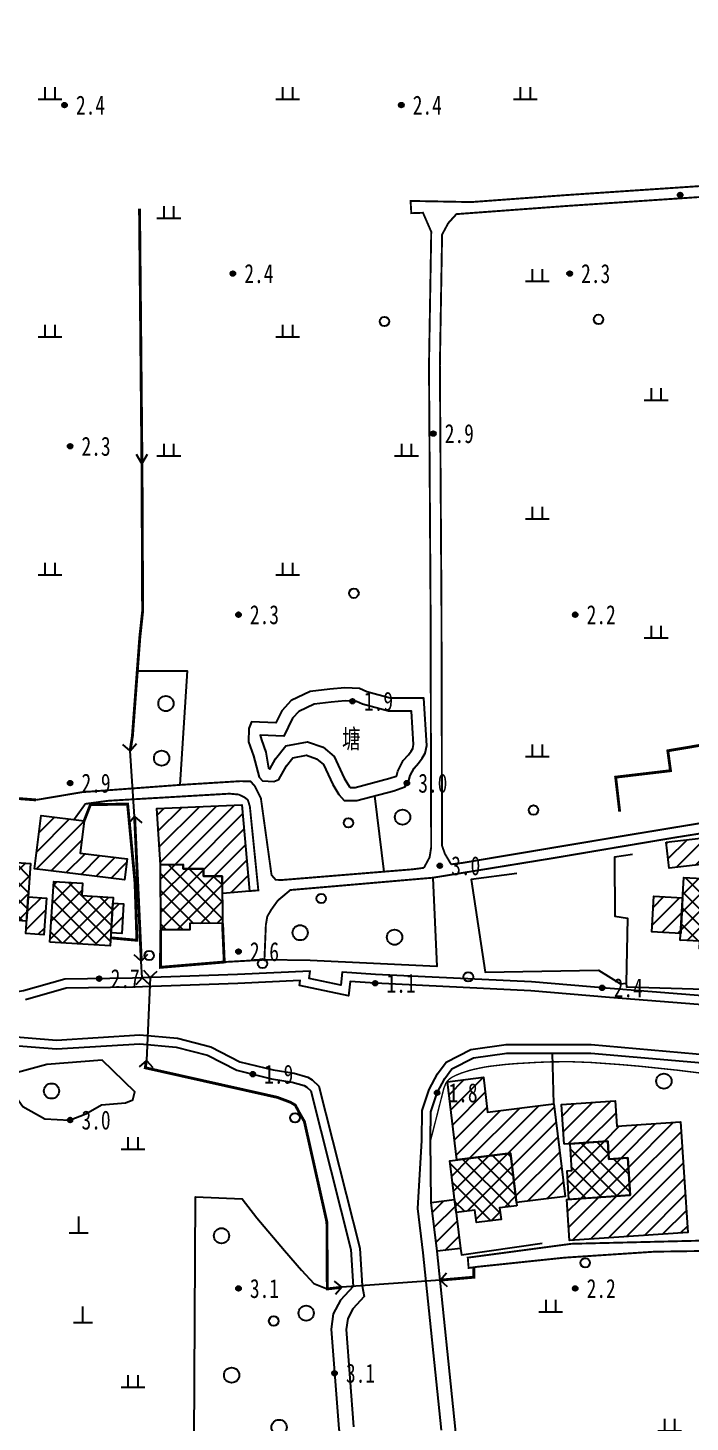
# Model space of a CAD drawing. Header units: metres. Extents: x 494039 to 619385, y 3351420 to 3402703.
# Drawn here: x 589162.9 to 589302.3, y 3392896.5 to 3393189.7 of the extents above; entities that cross this region are included whole.
import ezdxf
from ezdxf.enums import TextEntityAlignment as Align

# ---------------------------------------------------------------- set-up
doc = ezdxf.new("R2010")
doc.units = ezdxf.units.M
for name, pattern in [('2180', [0]), ('2430', [0]), ('2450', [0]), ('4410a', [0]), ('8521', [0]), ('8522', [0]), ('9610', [0])]:
    doc.linetypes.add(name, pattern=pattern)
for name, color, linetype in [('210100', 130, 'Continuous'), ('220200', 130, 'Continuous'), ('220900', 130, '2180'), ('230102', 141, 'Continuous'), ('261301', 141, 'Continuous'), ('310300', 8, 'Continuous'), ('310500', 8, 'Continuous'), ('340703', 8, 'Continuous'), ('380201', 8, '2430'), ('380202', 8, '2450'), ('420500', 8, 'Continuous'), ('440200', 8, '4410a'), ('450504', 8, 'Continuous'), ('510301', 8, 'Continuous'), ('720100', 8, 'Continuous'), ('760201', 8, '8521'), ('760202', 8, '8522'), ('810100', 8, '9610'), ('810302', 8, 'Continuous'), ('810501', 8, 'Continuous')]:
    doc.layers.add(name, color=color, linetype=linetype)
doc.layers.add('710101', color=8, linetype='Continuous', lineweight=0)
pattern_1 = [(45, (0, 0), (-1.767766953, 1.767766953), []), (135, (0, 0), (-1.767766953, -1.767766953), [])]
pattern_2 = [(45, (0, 0), (-1.767766953, 1.767766953), [])]

# ---------------------------------------------------------------- blocks, each defined once
blk = doc.blocks.new('of')
at = {"color": 0, "linetype": 'Continuous'}
for p, q in [((0, 0), (0, 1.7)), ((-1, 0), (1, 0))]:
    blk.add_line(p, q, dxfattribs=at)
blk = doc.blocks.new('gc170')
at = {"linetype": 'Continuous'}
blk.add_circle((0, 0), 0.5, dxfattribs=at)
blk = doc.blocks.new('gu')
at = {"flags": 128}
for points in [[(3.75, 0), (-3.75, 0)], [(2.71, -0.6), (3.75, 0), (3.75, 0), (2.71, 0.6)]]:
    blk.add_lwpolyline(points, dxfattribs=at)
blk = doc.blocks.new('p_point')
for radius in [0.25, 0.2, 0.15, 0.1, 0.05]:
    blk.add_circle((0, 0), radius)
blk.add_point((0, 0))
blk = doc.blocks.new('v1')
blk.add_circle((0, 0), 0.8)
blk = doc.blocks.new('vm')
at = {"linetype": 'Continuous'}
for p, q in [((1.25, 0), (-1.25, 0)), ((-0.5, 0), (-0.5, 1.3)), ((0.5, 1.3), (0.5, 0))]:
    blk.add_line(p, q, dxfattribs=at)
blk = doc.blocks.new('1-3&1-4')
at = {"layer": '310300', "linetype": 'Continuous'}
h = blk.add_hatch(dxfattribs=at)
h.set_pattern_fill('ANSI31', color=8, scale=20, style=0)
h.set_pattern_definition(pattern_2)
h.paths.add_polyline_path([(589190.8214, 3393013.6819), (589190.074, 3393025.5116), (589207.9389, 3393026.2807), (589209.5832, 3393008.1535), (589203.8691, 3393007.6693), (589203.8495, 3393011.3185), (589199.8916, 3393011.2972), (589199.8832, 3393012.8604), (589195.5968, 3393012.8373), (589195.5921, 3393013.7076)])
h = blk.add_hatch(dxfattribs=at)
h.set_pattern_fill('ANSI31', color=8, scale=20, style=0)
h.set_pattern_definition(pattern_2)
h.paths.add_polyline_path([(589174.793, 3393022.9442), (589173.9676, 3393016.1035), (589183.8177, 3393014.915), (589183.29, 3393010.5418), (589164.3635, 3393012.8255), (589165.7166, 3393024.0394)])
h = blk.add_hatch(dxfattribs=at)
h.set_pattern_fill('ANSI31', color=8, scale=20, style=0)
h.set_pattern_definition(pattern_2)
h.paths.add_polyline_path([(589297.213, 3393018.4439), (589312.452, 3393020.1888), (589313.0782, 3393014.7201), (589297.8392, 3393012.9752)])
h = blk.add_hatch(dxfattribs=at)
h.set_pattern_fill('ANSI31', color=8, scale=20, style=0)
h.set_pattern_definition(pattern_2)
h.paths.add_polyline_path([(589300.2888, 3392999.2459), (589294.2089, 3392999.5828), (589294.6255, 3393007.0992), (589300.7054, 3393006.7622)])
h = blk.add_hatch(dxfattribs=at)
h.set_pattern_fill('ANSI31', color=8, scale=20, style=0)
h.set_pattern_definition(pattern_2)
h.paths.add_polyline_path([(589163.0297, 3393006.9356), (589166.8534, 3393006.6676), (589166.3142, 3392998.9769), (589162.4905, 3392999.245)])
h = blk.add_hatch(dxfattribs=at)
h.set_pattern_fill('ANSI31', color=8, scale=20, style=0)
h.set_pattern_definition(pattern_2)
h.paths.add_polyline_path([(589180.8315, 3393005.6204), (589183.0591, 3393005.4837), (589182.6757, 3392999.2387), (589180.4482, 3392999.3754)])
h = blk.add_hatch(dxfattribs=at)
h.set_pattern_fill('ANSI31', color=8, scale=20, style=0)
h.set_pattern_definition(pattern_2)
h.paths.add_polyline_path([(589253.2288, 3392951.6255), (589251.2258, 3392968.0634), (589258.7775, 3392968.9836), (589259.6683, 3392961.6736), (589273.5949, 3392963.3706), (589275.9689, 3392943.888), (589265.7302, 3392942.6405), (589264.4685, 3392952.9951)])
h = blk.add_hatch(dxfattribs=at)
h.set_pattern_fill('ANSI31', color=8, scale=20, style=0)
h.set_pattern_definition(pattern_2)
h.paths.add_polyline_path([(589275.7664, 3392954.9317), (589275.2046, 3392963.2498), (589286.5208, 3392964.0141), (589286.8792, 3392958.7066), (589300.2342, 3392959.6086), (589301.8054, 3392936.3471), (589276.919, 3392934.6662), (589276.3385, 3392943.2621), (589289.6781, 3392944.1631), (589289.147, 3392952.0262), (589285.1981, 3392951.7594), (589284.9419, 3392955.5515)])
h = blk.add_hatch(dxfattribs=at)
h.set_pattern_fill('ANSI31', color=8, scale=20, style=0)
h.set_pattern_definition(pattern_2)
h.paths.add_polyline_path([(589253.9837, 3392932.9864), (589249.0573, 3392932.3861), (589247.8062, 3392942.6531), (589252.7326, 3392943.2534)])
at = {"layer": '310500', "linetype": 'Continuous'}
h = blk.add_hatch(dxfattribs=at)
h.set_pattern_fill('ANSI37', color=8, scale=20, style=0)
h.set_pattern_definition(pattern_1)
h.paths.add_polyline_path([(589162.6719, 3393001.8317), (589158.6688, 3393002.1124), (589158.5015, 3392999.7259), (589153.4471, 3393000.0803), (589153.6177, 3393002.5141), (589150.0115, 3393002.7669), (589150.8819, 3393015.1809), (589154.6851, 3393014.9143), (589154.7734, 3393016.1745), (589158.6799, 3393015.9006), (589158.5684, 3393014.3099), (589163.5223, 3393013.9625)])
h = blk.add_hatch(dxfattribs=at)
h.set_pattern_fill('ANSI37', color=8, scale=20, style=0)
h.set_pattern_definition(pattern_1)
h.paths.add_polyline_path([(589203.9029, 3393001.3875), (589196.9845, 3393001.3503), (589196.9917, 3393000.0077), (589190.895, 3392999.975), (589190.8214, 3393013.6819), (589195.5921, 3393013.7076), (589195.5968, 3393012.8373), (589199.8832, 3393012.8604), (589199.8916, 3393011.2972), (589203.8495, 3393011.3185)])
h = blk.add_hatch(dxfattribs=at)
h.set_pattern_fill('ANSI37', color=8, scale=20, style=0)
h.set_pattern_definition(pattern_1)
h.paths.add_polyline_path([(589167.5935, 3392997.399), (589168.378, 3393010.1799), (589174.4477, 3393009.8073), (589174.2885, 3393007.2129), (589180.9043, 3393006.8068), (589180.2791, 3392996.6203)])
h = blk.add_hatch(dxfattribs=at)
h.set_pattern_fill('ANSI37', color=8, scale=20, style=0)
h.set_pattern_definition(pattern_1)
h.paths.add_polyline_path([(589309.2137, 3392997.6042), (589309.1084, 3392995.7036), (589304.2313, 3392995.9739), (589304.3214, 3392997.6), (589300.2102, 3392997.8279), (589300.9414, 3393011.0205), (589313.8899, 3393010.3028), (589313.1739, 3392997.3847)])
h = blk.add_hatch(dxfattribs=at)
h.set_pattern_fill('ANSI37', color=8, scale=20, style=0)
h.set_pattern_definition(pattern_1)
h.paths.add_polyline_path([(589284.9419, 3392955.5515), (589285.1981, 3392951.7594), (589289.147, 3392952.0262), (589289.6781, 3392944.1631), (589276.7893, 3392943.2925), (589276.3846, 3392949.2836), (589277.3929, 3392949.3517), (589277.0103, 3392955.0157)])
h = blk.add_hatch(dxfattribs=at)
h.set_pattern_fill('ANSI37', color=8, scale=20, style=0)
h.set_pattern_definition(pattern_1)
h.paths.add_polyline_path([(589265.8131, 3392941.9602), (589262.2045, 3392941.5205), (589262.5028, 3392939.0731), (589257.3312, 3392938.443), (589257.0119, 3392941.0633), (589253.0582, 3392940.5815), (589251.7347, 3392951.4435), (589264.4685, 3392952.9951)])
at = {"layer": '210100', "color": 141, "linetype": 'Continuous', "elevation": 0.8, "flags": 128}
for points in [[(589309.2904, 3392983.8887), (589285.3005, 3392985.7838), (589268.7763, 3392987.1753), (589235.9996, 3392988.758), (589230.7425, 3392989.1134), (589230.4125, 3392986.0992), (589220.1067, 3392988.2838), (589220.2135, 3392989.3108), (589207.1076, 3392988.7402), (589185.0363, 3392987.9646), (589170.9986, 3392987.739), (589162.4364, 3392985.3045)], [(589145.0518, 3392978.7672), (589168.9542, 3392976.822), (589186.5287, 3392977.8965), (589194.4488, 3392977.1885), (589201.4048, 3392975.4138), (589207.5618, 3392972.2397), (589214.5416, 3392970.5256), (589218.9954, 3392969.8277), (589221.8255, 3392968.9966), (589222.7459, 3392968.4568), (589224.1536, 3392967.1481), (589232.7711, 3392933.0444), (589233.2584, 3392925.1116)], [(589246.1148, 3392932.084), (589244.9744, 3392941.3983), (589245.8577, 3392955.7194), (589245.876, 3392961.997), (589247.3587, 3392966.4503), (589249.1027, 3392969.692), (589250.9264, 3392972.1914), (589256.1408, 3392974.8111), (589263.576, 3392975.8651), (589281.4488, 3392975.8623), (589309.8935, 3392973.3845)], [(589249.9488, 3392894.7447), (589246.1148, 3392932.084)], [(589233.2584, 3392925.1116), (589233.6859, 3392922.9062), (589231.3211, 3392920.3096), (589230.2391, 3392918.2463), (589229.9293, 3392915.9094), (589231.4784, 3392895.4689)]]:
    blk.add_lwpolyline(points, dxfattribs=at)
at = {"layer": '220200', "color": 141, "linetype": 'Continuous', "const_width": 0.6, "flags": 128}
for points in [[(589186.4337, 3393151.679), (589186.9507, 3393097.131), (589187.0876, 3393067.0182), (589186.4958, 3393061.5329), (589184.937, 3393040.721), (589184.4539, 3393037.6523)], [(589287.4579, 3393024.8384), (589286.6119, 3393032.1065), (589298.1528, 3393033.4674), (589297.5852, 3393037.655), (589322.6575, 3393041.8958)], [(589185.3967, 3393023.8315), (589186.8104, 3392993.4004)]]:
    blk.add_lwpolyline(points, dxfattribs=at)
at = {"layer": '220900', "color": 141, "linetype": 'Continuous'}
for p, q in [((589184.4539, 3393037.6523), (589182.9467, 3393038.967)), ((589184.4539, 3393037.6523), (589185.7686, 3393039.1595)), ((589185.3967, 3393023.8315), (589184.082, 3393022.3243)), ((589185.3967, 3393023.8315), (589186.9039, 3393022.5168)), ((589186.8104, 3392993.4004), (589185.3312, 3392994.7464)), ((589186.8104, 3392993.4004), (589188.1564, 3392994.8796)), ((589186.9748, 3392989.9133), (589185.6288, 3392988.4341)), ((589186.9748, 3392989.9133), (589188.454, 3392988.5673))]:
    blk.add_line(p, q, dxfattribs=at)
at = {"layer": '220900', "color": 141, "linetype": '2180', "elevation": 3.0012, "flags": 128}
for points in [[(589185.3967, 3393023.8315), (589184.4539, 3393037.6523)], [(589186.9748, 3392989.9133), (589186.8104, 3392993.4004)]]:
    blk.add_lwpolyline(points, dxfattribs=at)
at = {"layer": '230102', "color": 141, "linetype": 'Continuous', "elevation": 3.3807, "flags": 128}
blk.add_lwpolyline([(589231.8136, 3393029.9634), (589239.108, 3393031.8616), (589240.4644, 3393032.3494), (589240.57, 3393032.5047), (589240.7874, 3393033.397), (589241.9238, 3393035.6242), (589243.0202, 3393036.7834), (589243.5677, 3393037.5605), (589243.921, 3393038.1626), (589244.095, 3393038.9845), (589243.6688, 3393045.9918), (589238.8383, 3393045.994), (589233.3564, 3393047.4559), (589232.0504, 3393048.0173), (589229.6966, 3393048.1751), (589226.7467, 3393047.8991), (589223.1425, 3393047.4349), (589219.9844, 3393045.9523), (589218.6467, 3393044.5147), (589216.787, 3393040.7291), (589211.8125, 3393040.9256), (589212.1027, 3393039.9516), (589213.0376, 3393037.3924), (589213.5908, 3393033.9891), (589213.8377, 3393033.7921), (589215.0323, 3393035.9873), (589217.2104, 3393038.7219), (589221.8, 3393039.5469), (589225.0606, 3393038.3853), (589227.3735, 3393036.4555), (589229.4997, 3393031.8733), (589230.606, 3393030.1015), (589230.7297, 3393029.9602)], close=True, dxfattribs=at)
at = {"layer": '310300', "color": 8, "linetype": 'Continuous', "flags": 128}
for points in [[(589190.8214, 3393013.6819), (589190.074, 3393025.5116), (589207.9389, 3393026.2807), (589209.5832, 3393008.1535), (589203.8691, 3393007.6693), (589203.8495, 3393011.3185), (589199.8916, 3393011.2972), (589199.8832, 3393012.8604), (589195.5968, 3393012.8373), (589195.5921, 3393013.7076)], [(589297.213, 3393018.4439), (589312.452, 3393020.1888), (589313.0782, 3393014.7201), (589297.8392, 3393012.9752)], [(589300.2888, 3392999.2459), (589294.2089, 3392999.5828), (589294.6255, 3393007.0992), (589300.7054, 3393006.7622)]]:
    blk.add_lwpolyline(points, close=True, dxfattribs=at)
for points, elevation in [([(589174.793, 3393022.9442), (589173.9676, 3393016.1035), (589183.8177, 3393014.915), (589183.29, 3393010.5418), (589164.3635, 3393012.8255), (589165.7166, 3393024.0394)], 6.8798), ([(589163.0297, 3393006.9356), (589166.8534, 3393006.6676), (589166.3142, 3392998.9769), (589162.4905, 3392999.245)], 6.5548), ([(589180.8315, 3393005.6204), (589183.0591, 3393005.4837), (589182.6757, 3392999.2387), (589180.4482, 3392999.3754)], 5.6561), ([(589253.2288, 3392951.6255), (589251.2258, 3392968.0634), (589258.7775, 3392968.9836), (589259.6683, 3392961.6736), (589273.5949, 3392963.3706), (589275.9689, 3392943.888), (589265.7302, 3392942.6405), (589264.4685, 3392952.9951)], 6.1384), ([(589275.7664, 3392954.9317), (589275.2046, 3392963.2498), (589286.5208, 3392964.0141), (589286.8792, 3392958.7066), (589300.2342, 3392959.6086), (589301.8054, 3392936.3471), (589276.919, 3392934.6662), (589276.3385, 3392943.2621), (589289.6781, 3392944.1631), (589289.147, 3392952.0262), (589285.1981, 3392951.7594), (589284.9419, 3392955.5515)], 6.1384), ([(589253.9837, 3392932.9864), (589249.0573, 3392932.3861), (589247.8062, 3392942.6531), (589252.7326, 3392943.2534)], 6.1384)]:
    blk.add_lwpolyline(points, close=True, dxfattribs=dict(at, elevation=elevation))
at = {"layer": '310500', "color": 8, "linetype": 'Continuous', "flags": 128}
for points, elevation in [([(589162.6719, 3393001.8317), (589158.6688, 3393002.1124), (589158.5015, 3392999.7259), (589153.4471, 3393000.0803), (589153.6177, 3393002.5141), (589150.0115, 3393002.7669), (589150.8819, 3393015.1809), (589154.6851, 3393014.9143), (589154.7734, 3393016.1745), (589158.6799, 3393015.9006), (589158.5684, 3393014.3099), (589163.5223, 3393013.9625)], 16.3663), ([(589203.9029, 3393001.3875), (589196.9845, 3393001.3503), (589196.9917, 3393000.0077), (589190.895, 3392999.975), (589190.8214, 3393013.6819), (589195.5921, 3393013.7076), (589195.5968, 3393012.8373), (589199.8832, 3393012.8604), (589199.8916, 3393011.2972), (589203.8495, 3393011.3185)], 11.8299), ([(589309.2137, 3392997.6042), (589309.1084, 3392995.7036), (589304.2313, 3392995.9739), (589304.3214, 3392997.6), (589300.2102, 3392997.8279), (589300.9414, 3393011.0205), (589313.8899, 3393010.3028), (589313.1739, 3392997.3847)], 14.2397), ([(589284.9419, 3392955.5515), (589285.1981, 3392951.7594), (589289.147, 3392952.0262), (589289.6781, 3392944.1631), (589276.7893, 3392943.2925), (589276.3846, 3392949.2836), (589277.3929, 3392949.3517), (589277.0103, 3392955.0157)], 12.7203), ([(589265.8131, 3392941.9602), (589262.2045, 3392941.5205), (589262.5028, 3392939.0731), (589257.3312, 3392938.443), (589257.0119, 3392941.0633), (589253.0582, 3392940.5815), (589251.7347, 3392951.4435), (589264.4685, 3392952.9951)], 12.7203)]:
    blk.add_lwpolyline(points, close=True, dxfattribs=dict(at, elevation=elevation))
blk.add_lwpolyline([(589167.5935, 3392997.399), (589168.378, 3393010.1799), (589174.4477, 3393009.8073), (589174.2885, 3393007.2129), (589180.9043, 3393006.8068), (589180.2791, 3392996.6203)], close=True, dxfattribs=at)
at = {"layer": '380201', "color": 8, "linetype": '2430', "const_width": 0.6, "flags": 128}
for points, elevation in [([(589164.6852, 3393027.3188), (589156.3246, 3393027.9574)], 5.7686), ([(589190.895, 3392999.975), (589190.8471, 3392992.1097), (589204.2635, 3392993.2274), (589203.9029, 3393001.3875)], 4.7001)]:
    blk.add_lwpolyline(points, dxfattribs=dict(at, elevation=elevation))
blk.add_lwpolyline([(589180.3828, 3392998.3099), (589185.8864, 3392997.7997), (589185.4942, 3393009.8691), (589183.9239, 3393026.454), (589176.0954, 3393026.3102), (589174.793, 3393022.9442)], dxfattribs=at)
at = {"layer": '380202', "color": 8, "linetype": '2450', "elevation": 4.767, "flags": 128}
blk.add_lwpolyline([(589290.1468, 3393015.8459), (589286.3949, 3393015.2525), (589286.4143, 3393002.8545), (589289.1153, 3393002.4853), (589288.8433, 3392988.7941), (589288.904, 3392988.0363), (589312.3064, 3392987.3095), (589313.1739, 3392997.3847)], dxfattribs=at)
at = {"layer": '380202', "color": 8, "linetype": '2450', "flags": 128}
for points in [[(589265.8345, 3393011.8507), (589256.2129, 3393010.5719), (589259.1835, 3392991.1188), (589283.008, 3392991.487), (589287.6582, 3392988.6389), (589288.8433, 3392988.7941)], [(589253.9837, 3392932.9864), (589254.1982, 3392931.6208), (589271.1227, 3392934.0815)]]:
    blk.add_lwpolyline(points, dxfattribs=at)
at = {"layer": '420500', "color": 8, "linetype": 'Continuous', "const_width": 0.4, "flags": 128}
for points in [[(589251.9972, 3393013.7719), (589250.6574, 3393016.0308), (589250.085, 3393017.7202), (589249.9605, 3393067.7168), (589249.6271, 3393118.669), (589250.0933, 3393146.2204), (589251.3817, 3393148.6234), (589253.1068, 3393150.5275), (589276.4974, 3393152.2534), (589316.1173, 3393154.9124), (589361.0366, 3393157.4963), (589393.3171, 3393159.2379), (589403.344, 3393159.9327), (589409.7364, 3393161.2907), (589435.7716, 3393169.3711), (589464.5099, 3393176.8522), (589471.4561, 3393179.3497), (589482.8296, 3393184.2268), (589495.9073, 3393191.9988), (589512.8777, 3393203.3135), (589522.4868, 3393209.953), (589536.9014, 3393216.0821), (589542.3376, 3393217.8807), (589543.8645, 3393218.2018)], [(589522.7254, 3393212.545), (589521.3755, 3393211.9711), (589511.5905, 3393205.21), (589494.6853, 3393193.9388), (589481.7879, 3393186.2741), (589470.6159, 3393181.4834), (589463.832, 3393179.0442), (589435.1429, 3393171.5759), (589409.1574, 3393163.5109), (589403.0251, 3393162.2081), (589393.1761, 3393161.5257), (589360.909, 3393159.7848), (589315.9747, 3393157.2001), (589276.3366, 3393154.5398), (589256.2436, 3393153.0618), (589243.4606, 3393153.2984), (589243.6158, 3393150.7206), (589246.0753, 3393150.8098), (589247.811, 3393146.8142), (589247.3349, 3393118.6809), (589247.6685, 3393067.7065), (589247.7939, 3393017.3398), (589247.4686, 3393015.2612), (589246.2678, 3393013.0333)], [(589251.9972, 3393013.7719), (589254.3961, 3393014.0811), (589289.2262, 3393019.9164), (589386.1388, 3393035.9217), (589414.6596, 3393040.9647), (589447.6401, 3393048.0125), (589453.9952, 3393048.0565), (589459.6075, 3393046.8343), (589467.1936, 3393046.2787), (589470.2229, 3393046.4518), (589472.2652, 3393047.443), (589473.764, 3393048.7526), (589474.7724, 3393050.4712), (589476.6737, 3393055.0424), (589478.6902, 3393058.4792), (589482.5367, 3393062.5454), (589486.1773, 3393065.6384), (589496.7599, 3393071.2274), (589505.3949, 3393074.3155), (589518.2872, 3393078.4346), (589526.7482, 3393080.4061), (589558.4618, 3393083.2175)], [(589343.1048, 3393026.3874), (589298.7289, 3393019.3552), (589273.4738, 3393015.0826), (589248.153, 3393010.9591), (589218.164, 3393008.3697), (589215.521, 3393006.1517), (589214.1732, 3393004.2691), (589213.3211, 3393002.8235), (589213.0153, 3393001.0588), (589212.7125, 3392993.7034), (589204.2635, 3392993.2274)], [(589164.6852, 3393027.3188), (589174.321, 3393028.9476), (589194.9126, 3393030.4778), (589207.6545, 3393031.2667), (589209.813, 3393031.2158), (589210.6864, 3393030.2178), (589211.9715, 3393027.6421), (589214.2101, 3393011.5186), (589215.0836, 3393010.5205), (589216.3969, 3393010.4793), (589243.8575, 3393012.7226), (589246.2678, 3393013.0333)], [(589209.5832, 3393008.1535), (589211.4307, 3393008.3059), (589209.6396, 3393025.9964), (589209.2054, 3393027.3413), (589208.5347, 3393027.856), (589207.3057, 3393028.4552), (589205.3436, 3393028.6339), (589179.912, 3393027.1465), (589175.0274, 3393026.488), (589172.672, 3393023.2001)], [(589324.1286, 3392932.7292), (589294.8005, 3392932.3057), (589275.8121, 3392931.0457), (589257.5296, 3392929.1287), (589255.679, 3392928.8773), (589255.4948, 3392931.0513), (589277.3028, 3392933.9629), (589309.8945, 3392934.7575)]]:
    blk.add_lwpolyline(points, dxfattribs=at)
at = {"layer": '440200', "color": 8, "linetype": '4410a', "const_width": 0.6, "flags": 128}
for points in [[(589187.8676, 3392972.5332), (589187.6528, 3392970.9831), (589215.4146, 3392964.768), (589218.1727, 3392963.7353), (589219.2083, 3392963.1289), (589219.9347, 3392961.7551), (589221.1215, 3392959.6738), (589225.8595, 3392938.5214), (589225.9401, 3392924.475), (589228.9685, 3392924.8211)], [(589249.6796, 3392926.325), (589256.7709, 3392926.9376), (589256.7571, 3392929.0238)]]:
    blk.add_lwpolyline(points, dxfattribs=at)
at = {"layer": '450504', "color": 8, "linetype": 'Continuous'}
for p, q in [((589188.6689, 3392989.9728), (589187.3211, 3392991.4504)), ((589188.6689, 3392989.9728), (589190.1465, 3392991.3206)), ((589187.8676, 3392972.5332), (589186.39, 3392971.1854)), ((589187.8676, 3392972.5332), (589189.2154, 3392971.0556)), ((589228.9685, 3392924.8211), (589227.4556, 3392926.1292)), ((589249.6796, 3392926.325), (589250.9877, 3392927.8379)), ((589249.6796, 3392926.325), (589251.1925, 3392925.0169)), ((589228.9685, 3392924.8211), (589227.6604, 3392923.3082))]:
    blk.add_line(p, q, dxfattribs=at)
at = {"layer": '450504', "color": 8, "linetype": 'Continuous', "flags": 128}
blk.add_lwpolyline([(589188.6689, 3392989.9728), (589187.8676, 3392972.5332)], dxfattribs=at)
at = {"layer": '450504', "color": 8, "linetype": 'Continuous', "elevation": 3.6092, "flags": 128}
blk.add_lwpolyline([(589249.6796, 3392926.325), (589228.9685, 3392924.8211)], dxfattribs=at)
at = {"layer": '710101', "color": 8, "linetype": 'Continuous', "const_width": 0.3, "elevation": 2, "flags": 128}
blk.add_lwpolyline([(589311.5097, 3392968.9975), (589299.6897, 3392970.4656), (589291.8448, 3392971.2916), (589287.8615, 3392971.6391), (589281.3359, 3392972.1052), (589276.9736, 3392972.2666), (589272.9351, 3392972.2279), (589270.3638, 3392972.1371), (589265.5961, 3392971.8632), (589263.4039, 3392971.6808), (589260.1365, 3392971.2982), (589258.9361, 3392971.1068), (589256.7891, 3392970.6629), (589255.8433, 3392970.4167), (589254.2025, 3392969.893), (589253.115, 3392969.4594), (589252.2119, 3392969.0103), (589251.6312, 3392968.6101), (589251.19, 3392968.1671), (589250.8649, 3392967.6692), (589250.4703, 3392966.689), (589247.6774, 3392955.7257)], dxfattribs=at)
at = {"layer": '760201', "color": 8, "linetype": '8521', "elevation": 3.3807, "flags": 128}
blk.add_lwpolyline([(589232.1687, 3393027.2217), (589239.9192, 3393029.2386), (589242.2312, 3393030.07), (589243.1174, 3393031.373), (589243.3763, 3393032.4362), (589244.1876, 3393034.0261), (589245.1486, 3393035.0422), (589245.8756, 3393036.074), (589246.5121, 3393037.1588), (589246.8553, 3393038.7801), (589246.2499, 3393048.7335), (589239.1984, 3393048.7366), (589234.2562, 3393050.0546), (589232.7024, 3393050.7225), (589229.6604, 3393050.9265), (589226.4437, 3393050.6255), (589222.3659, 3393050.1003), (589218.3381, 3393048.2095), (589216.3632, 3393046.0871), (589215.1121, 3393043.5403), (589210.0018, 3393043.7421), (589209.4402, 3393042.3705), (589209.3434, 3393039.5114), (589210.4165, 3393036.5737), (589211.577, 3393032.1269), (589212.3226, 3393031.3252), (589214.6625, 3393031.1682), (589215.7732, 3393031.6105), (589217.327, 3393034.4659), (589218.7122, 3393036.2051), (589221.567, 3393036.7182), (589223.6792, 3393035.9658), (589225.1487, 3393034.7397), (589227.0799, 3393030.5699), (589228.3966, 3393028.4614), (589229.4886, 3393027.2136)], close=True, dxfattribs=at)
at = {"layer": '760201', "color": 8, "linetype": '8521', "flags": 128}
for points in [[(589129.6642, 3392608.0913), (589129.6546, 3392608.6403), (589129.7065, 3392609.5792), (589129.9423, 3392611.7236), (589130.6487, 3392616.787), (589130.8387, 3392619.5883), (589130.8683, 3392621.1037), (589130.8095, 3392624.1164), (589130.7145, 3392625.8656), (589130.4296, 3392629.1034), (589130.1283, 3392631.4909), (589128.6367, 3392641.394), (589127.9555, 3392648.2075), (589127.6417, 3392650.6928), (589127.2633, 3392652.6983), (589126.8762, 3392654.1507), (589125.3878, 3392658.1843), (589124.8487, 3392659.8065), (589124.5825, 3392660.8873), (589124.3681, 3392662.3426), (589124.2648, 3392664.1939), (589124.26, 3392665.4398), (589124.5772, 3392680.4115), (589124.6729, 3392688.4599), (589124.6059, 3392693.809), (589124.4414, 3392697.1383), (589124.1011, 3392700.4482), (589123.5996, 3392703.3296), (589122.7954, 3392706.9133), (589120.9504, 3392714.5378), (589120.615, 3392716.143), (589120.1905, 3392718.6518), (589120.0593, 3392719.7326), (589119.9355, 3392721.4976), (589119.9589, 3392725.8507), (589119.885, 3392727.6042), (589119.6972, 3392729.005), (589119.0653, 3392732.148), (589118.8794, 3392733.6011), (589118.8759, 3392734.7178), (589118.9575, 3392735.3624), (589119.0992, 3392735.9516), (589119.4793, 3392736.9882), (589120.7333, 3392739.6969), (589121.0423, 3392740.6143), (589121.1585, 3392741.1629), (589121.2285, 3392742.0761), (589121.1497, 3392743.3496), (589120.6744, 3392746.9511), (589120.4929, 3392749.7679), (589120.4313, 3392753.7685), (589120.4279, 3392761.764), (589120.2986, 3392764.5847), (589119.9872, 3392768.4598), (589119.9907, 3392769.2173), (589120.1118, 3392770.3917), (589120.3416, 3392771.3032), (589120.8691, 3392772.5197), (589121.6038, 3392773.6308), (589122.3022, 3392774.3933), (589123.4364, 3392775.3319), (589125.0171, 3392776.3902), (589126.4384, 3392777.1967), (589128.4044, 3392778.1549), (589130.4302, 3392778.9986), (589132.499, 3392779.7362), (589134.5994, 3392780.3635), (589136.2155, 3392780.7571), (589138.554, 3392781.1937), (589140.0232, 3392781.4119), (589146.5134, 3392782.2033), (589149.7481, 3392782.6904), (589152.1108, 3392783.1843), (589153.59, 3392783.5526), (589160.0712, 3392785.2796), (589162.4319, 3392785.7847), (589164.2095, 3392786.0496), (589165.3995, 3392786.1492), (589166.678, 3392786.1746), (589168.7332, 3392786.0759), (589171.8305, 3392785.7344), (589175.4541, 3392785.2594), (589178.3007, 3392784.9951), (589180.6754, 3392784.9386), (589183.8365, 3392785.0495), (589187.7825, 3392785.3707), (589190.1486, 3392785.6218), (589198.032, 3392786.6086), (589213.0253, 3392788.5852), (589217.7822, 3392789.1059), (589220.9915, 3392789.3841), (589227.7595, 3392789.9684), (589230.9332, 3392790.3641), (589233.3697, 3392790.795), (589235.0841, 3392791.2038), (589236.531, 3392791.643), (589238.4948, 3392792.3718), (589240.639, 3392793.3085), (589241.9083, 3392793.9208), (589244.4077, 3392795.2364), (589247.1738, 3392796.8635), (589248.6698, 3392797.8679), (589249.3404, 3392798.3717), (589250.4342, 3392799.3054), (589250.9352, 3392799.7987), (589251.7408, 3392800.7174), (589252.4546, 3392801.7117), (589252.7705, 3392802.2341), (589253.4156, 3392803.6065), (589253.7074, 3392804.5568), (589253.8306, 3392805.1362), (589254.0109, 3392806.7165), (589253.996, 3392811.1586), (589254.1235, 3392813.6649), (589254.2676, 3392815.1659), (589254.7305, 3392818.6627), (589256.2124, 3392827.6404), (589256.7829, 3392831.6317), (589257.0977, 3392835.129), (589257.1491, 3392837.2124), (589257.1228, 3392838.7972), (589256.924, 3392842.3668), (589256.722, 3392844.7485), (589255.6985, 3392854.6783), (589255.2799, 3392859.4262), (589254.4421, 3392871.2839), (589252.8963, 3392894.9975), (589249.0573, 3392932.3861)], [(589231.3825, 3392924.9964), (589228.7329, 3392922.1394), (589227.1976, 3392919.2118), (589226.7716, 3392915.9981), (589228.3619, 3392895.0139), (589232.5466, 3392875.784), (589235.4036, 3392840.1954), (589235.0993, 3392835.6332), (589235.0478, 3392832.7461), (589231.9745, 3392818.1369), (589229.8873, 3392814.2552), (589228.1472, 3392811.2628), (589226.4953, 3392809.6784), (589224.7489, 3392808.8796), (589220.1795, 3392807.0024), (589209.0888, 3392806.7643), (589196.6773, 3392809.3138), (589189.8573, 3392808.5759), (589184.0672, 3392807.4159), (589178.5018, 3392805.3948), (589174.7151, 3392803.6061), (589169.4447, 3392801.7766), (589164.811, 3392801.0321), (589159.658, 3392800.9573), (589139.6151, 3392799.4051), (589126.858, 3392795.0338), (589116.1999, 3392792.7182), (589111.496, 3392790.921), (589107.3913, 3392788.5897), (589103.9651, 3392785.8601), (589101.3439, 3392783.5696), (589100.0941, 3392781.7504), (589099.2983, 3392780.3941), (589097.9422, 3392773.7084), (589096.4679, 3392743.2062), (589097.7355, 3392733.5152), (589100.313, 3392725.4218), (589101.0716, 3392720.7706), (589101.4231, 3392716.3581), (589101.1685, 3392712.4906), (589100.0632, 3392709.6736), (589099.1079, 3392708.0455), (589097.9281, 3392707.279), (589087.3012, 3392706.5884), (589070.3605, 3392708.5122), (589058.7795, 3392706.1936), (589056.4997, 3392704.7965), (589055.0904, 3392702.7056), (589053.7372, 3392700.3992), (589053.2922, 3392699.0188), (589052.9126, 3392696.5054), (589053.7779, 3392693.6255), (589056.2628, 3392690.7063), (589068.6496, 3392684.1766), (589086.0667, 3392674.6814), (589086.8689, 3392674.2924), (589087.4703, 3392674.1101), (589087.7638, 3392674.0732), (589088.0512, 3392674.0808), (589088.5906, 3392674.1967), (589089.3794, 3392674.6265), (589090.7756, 3392675.6658), (589091.2943, 3392675.9342), (589091.6843, 3392676.0513), (589092.356, 3392676.1085), (589093.0452, 3392676.0242), (589093.8172, 3392675.7927), (589094.2347, 3392675.612), (589095.0212, 3392675.1586), (589095.4476, 3392674.8361), (589095.7937, 3392674.5185), (589096.3386, 3392673.8928), (589096.901, 3392673.0573), (589097.2166, 3392672.4969), (589098.0148, 3392670.8389), (589099.195, 3392668.0896), (589099.6389, 3392666.9461), (589100.2534, 3392665.1317), (589100.483, 3392664.2973), (589100.7514, 3392662.9438), (589100.8597, 3392661.24), (589100.834, 3392660.407), (589100.6561, 3392658.7428), (589100.5292, 3392658.0363), (589100.2201, 3392656.8016), (589099.7912, 3392655.6074), (589099.2447, 3392654.4648), (589098.6632, 3392653.5204), (589098.1766, 3392652.8837), (589097.4614, 3392652.1168), (589096.3453, 3392651.1986), (589095.4369, 3392650.6631), (589094.9718, 3392650.4573), (589094.0031, 3392650.136), (589092.6915, 3392649.8567), (589091.1416, 3392649.676), (589089.2942, 3392649.6079), (589084.9291, 3392649.5887), (589083.4972, 3392649.4526), (589081.7244, 3392649.1423), (589079.8505, 3392648.6721), (589077.7053, 3392647.928), (589075.5313, 3392646.9043), (589074.8409, 3392646.5118), (589073.7508, 3392645.7909), (589072.9551, 3392645.1397), (589072.3243, 3392644.4927), (589071.3755, 3392643.2585), (589070.538, 3392641.9236), (589069.398, 3392639.8158), (589068.6805, 3392638.3721), (589067.9196, 3392636.7546)]]:
    blk.add_lwpolyline(points, dxfattribs=at)
at = {"layer": '760202', "color": 8, "linetype": '8522', "flags": 128}
for points in [[(589508.031, 3393008.7905), (589499.3527, 3393002.6165), (589494.1922, 3392998.0547), (589493.7695, 3392995.093), (589492.9415, 3392993.6818), (589491.1877, 3392991.9379), (589488.7815, 3392990.5762), (589479.639, 3392986.0937), (589456.704, 3392979.0237), (589439.8735, 3392974.7389), (589425.6857, 3392971.9691), (589413.8666, 3392969.9992), (589408.4443, 3392969.9687), (589385.9571, 3392973.9616), (589360.8391, 3392977.2914), (589327.0576, 3392981.9296), (589314.888, 3392983.0856), (589312.7079, 3392985.093), (589311.1235, 3392985.8761), (589309.3107, 3392985.7723), (589285.4533, 3392987.657), (589268.9006, 3392989.0509), (589236.1084, 3392990.6343), (589229.0705, 3392991.1101), (589228.7703, 3392988.3685), (589222.151, 3392989.7716), (589222.3083, 3392991.2832), (589207.0337, 3392990.6181), (589184.9881, 3392989.8435), (589170.7218, 3392989.6142), (589162.0303, 3392987.143), (589154.7965, 3392985.9922), (589141.8355, 3392987.0323), (589128.7435, 3392988.5878), (589114.6507, 3392989.4195), (589092.6572, 3392994.4477), (589066.5087, 3392998.1215), (589048.9308, 3392999.247), (589044.0799, 3392996.6977), (589043.3611, 3392995.2239), (589043.3121, 3392993.6487), (589045.4898, 3392991.6419), (589051.4324, 3392988.5928), (589056.915, 3392986.2511), (589087.7003, 3392982.7725), (589099.2806, 3392979.625), (589110.2711, 3392976.9691), (589128.796, 3392976.9643), (589144.971, 3392976.8881), (589168.9352, 3392974.9379), (589186.5022, 3392976.012), (589194.1308, 3392975.3301), (589200.7334, 3392973.6455), (589206.8979, 3392970.4675), (589214.1713, 3392968.6813), (589218.5834, 3392967.9899), (589221.0741, 3392967.2584), (589221.6172, 3392966.9399), (589222.4675, 3392966.1495), (589230.906, 3392932.7541), (589231.3825, 3392924.9964)], [(589247.8062, 3392942.6531), (589247.6774, 3392955.7257), (589247.6948, 3392961.6994), (589249.0356, 3392965.7264), (589250.6461, 3392968.7201), (589252.1368, 3392970.7631), (589256.6914, 3392973.0513), (589263.7042, 3392974.0454), (589281.3695, 3392974.0426), (589309.7094, 3392971.5739), (589324.5872, 3392969.8445), (589345.2295, 3392963.7199), (589357.3994, 3392960.8148), (589374.5649, 3392957.4609), (589380.0057, 3392957.772), (589391.2401, 3392957.7502), (589393.0164, 3392957.2923), (589403.4353, 3392952.6429), (589405.696, 3392952.7741), (589412.3925, 3392954.9753), (589420.8097, 3392955.8762), (589434.0397, 3392955.2689), (589439.8715, 3392955.4975), (589446.2317, 3392956.8753), (589466.8266, 3392964.3496), (589473.5391, 3392969.8828), (589481.4579, 3392973.861), (589494.4682, 3392979.5282), (589507.6327, 3392986.2604), (589510.0625, 3392986.1531), (589512.3198, 3392985.268), (589516.2533, 3392983.2547), (589519.0389, 3392983.519), (589519.7397, 3392984.7133), (589526.9639, 3393001.1609)]]:
    blk.add_lwpolyline(points, dxfattribs=at)
at = {"layer": '810100', "color": 8, "linetype": '9610', "flags": 128}
for points, elevation in [([(589185.9664, 3393054.4649), (589196.4569, 3393054.4668), (589194.9126, 3393030.4778)], 3.4142), ([(589235.8469, 3393028.1789), (589237.813, 3393012.2288)], 3.4142), ([(589248.153, 3393010.9591), (589248.9907, 3392992.3124), (589222.3464, 3392993.5384), (589212.7125, 3392993.7034)], 3.4811)]:
    blk.add_lwpolyline(points, dxfattribs=dict(at, elevation=elevation))
at = {"layer": '810100', "color": 8, "linetype": '9610', "elevation": 3.7287, "flags": 128}
blk.add_lwpolyline([(589178.5516, 3392972.6029), (589166.9298, 3392971.6932), (589159.9793, 3392969.793), (589158.6355, 3392968.2487), (589158.8413, 3392967.1075), (589161.8838, 3392962.8444), (589166.506, 3392960.2788), (589171.731, 3392959.9838), (589175.1485, 3392961.3324), (589178.4312, 3392963.1973), (589183.4769, 3392963.5909), (589185.0453, 3392964.2746), (589185.4384, 3392965.9393)], close=True, dxfattribs=at)
at = {"layer": '810100', "color": 8, "linetype": '9610', "flags": 128}
for points in [[(589273.5949, 3392963.3706), (589273.3024, 3392974.0439)], [(589149.6398, 3392800.1814), (589149.0872, 3392820.8593), (589149.3743, 3392823.2473), (589150.396, 3392825.0217), (589152.3523, 3392825.8799), (589169.9933, 3392827.3777), (589170.4241, 3392829.6779), (589168.7172, 3392844.1671), (589167.3073, 3392891.4712), (589197.9189, 3392892.6479), (589198.2396, 3392943.8584), (589208, 3392943.4165), (589211.1164, 3392939.4015), (589216.9329, 3392932.5268), (589220.5361, 3392928.4083), (589223.1006, 3392925.6282), (589225.9401, 3392924.475)]]:
    blk.add_lwpolyline(points, dxfattribs=at)
at = {"layer": '261301', "color": 141, "linetype": 'Continuous', "xscale": 2, "yscale": 2, "rotation": 270.5449412828234}
blk.add_blockref('gu', (589186.8716, 3393105.4744, 2.8897), dxfattribs=at)
at = {"layer": '340703', "color": 8, "linetype": 'Continuous', "xscale": 2, "yscale": 2}
for p in [(589173.6577, 3392936.2787, 3.5506), (589174.5398, 3392917.3888, 3.5506)]:
    blk.add_blockref('of', p, dxfattribs=at)
at = {"layer": '510301', "color": 8, "linetype": 'Continuous', "xscale": 2, "yscale": 2}
for p in [(589237.9592, 3393127.9536, 3.5573), (589283.013, 3393128.3888, 3.5879), (589231.5413, 3393070.7797, 3.6108), (589269.3232, 3393025.1835, 3.9426), (589230.3954, 3393022.4978, 3.9426), (589224.6594, 3393006.587, 3.6376), (589188.4607, 3392994.5829, 3.477), (589212.3096, 3392992.9089, 3.9158), (589255.6092, 3392990.1129, 3.9158), (589219.1499, 3392960.4646, 4.5114), (589280.1993, 3392929.9718, 3.8087), (589214.6717, 3392917.7256, 4.5448)]:
    blk.add_blockref('gc170', p, dxfattribs=at)
at = {"layer": '720100', "color": 8, "linetype": 'Continuous', "xscale": 2, "yscale": 2, "zscale": 2}
for p in [(589170.6609, 3393173.4519, 2.3753), (589241.5157, 3393173.4521, 2.4083), (589300.1799, 3393154.5495, 2.9079), (589206.0882, 3393138.0246, 2.4156), (589276.943, 3393138.0247, 2.3386), (589248.2492, 3393104.3751, 2.9428), (589171.8255, 3393101.7056, 2.3169), (589207.2529, 3393066.2783, 2.2972), (589278.1077, 3393066.2784, 2.2289), (589231.2512, 3393048.0709, 1.871), (589171.8254, 3393030.8508, 2.8864), (589242.6802, 3393030.851, 3.0166), (589249.6074, 3393013.4819, 2.9616), (589207.2527, 3392995.4235, 2.6057), (589177.9655, 3392989.7306, 2.7216), (589235.9996, 3392988.758, 1.1), (589283.7882, 3392987.7972, 2.4411), (589210.2616, 3392969.6415, 1.9437), (589249.0356, 3392965.7264, 1.815), (589171.8253, 3392959.996, 3.0131), (589207.2526, 3392924.5687, 3.0505), (589278.1074, 3392924.5688, 2.2151), (589227.4734, 3392906.7374, 3.0512)]:
    blk.add_blockref('p_point', p, dxfattribs=at)
at = {"layer": '810302', "color": 8, "linetype": 'Continuous', "xscale": 2, "yscale": 2}
for p in [(589167.5969, 3393174.6157), (589217.5969, 3393174.6157), (589267.5969, 3393174.6157), (589192.5969, 3393149.6157), (589270.1297, 3393136.3519), (589167.5969, 3393124.6157), (589217.5969, 3393124.6157), (589295.1297, 3393111.3519), (589192.5969, 3393099.6157), (589242.5969, 3393099.6157), (589270.1297, 3393086.3519), (589167.5969, 3393074.6157), (589217.5969, 3393074.6157), (589295.1297, 3393061.3519), (589270.1297, 3393036.3519), (589185.0475, 3392953.7637), (589272.9608, 3392919.5693), (589185.0475, 3392903.7637), (589297.9608, 3392894.5693)]:
    blk.add_blockref('vm', p, dxfattribs=at)
at = {"layer": '810501', "color": 8, "linetype": 'Continuous', "xscale": 2, "yscale": 2}
for p in [(589191.992, 3393047.5859, 3.7264), (589191.0837, 3393036.0927, 3.7264), (589241.7758, 3393023.6938, 3.548), (589220.2233, 3392999.3966, 3.548), (589240.0911, 3392998.4381, 3.548), (589296.7617, 3392968.1652, 3.8425), (589167.9221, 3392966.1029, 3.5257), (589203.6805, 3392935.6497, 3.5257), (589221.4922, 3392919.3683, 3.5257), (589205.8134, 3392906.3277, 3.5257), (589215.8005, 3392895.3644, 3.5257)]:
    blk.add_blockref('v1', p, dxfattribs=at)
at = {"color": 8, "width": 0.75}
blk.add_text('塘', height=4, dxfattribs=at).set_placement((589230.9971, 3393040.1671, 3.3807), align=Align.MIDDLE_CENTER)
at = {"layer": '720100', "color": 8, "width": 0.75}
for s, p in [('2.4', (589173.0609, 3393173.4519, 2.3753)), ('2.4', (589243.9157, 3393173.4521, 2.4083)), ('2.4', (589208.4882, 3393138.0246, 2.4156)), ('2.3', (589279.343, 3393138.0247, 2.3386)), ('2.9', (589250.6492, 3393104.3751, 2.9428)), ('2.3', (589174.2255, 3393101.7056, 2.3169)), ('2.3', (589209.6529, 3393066.2783, 2.2972)), ('2.2', (589280.5077, 3393066.2784, 2.2289)), ('1.9', (589233.6512, 3393048.0709, 1.871)), ('2.9', (589174.2254, 3393030.8508, 2.8864)), ('3.0', (589245.0802, 3393030.851, 3.0166)), ('3.0', (589252.0074, 3393013.4819, 2.9616)), ('2.6', (589209.6527, 3392995.4235, 2.6057)), ('2.7', (589180.3655, 3392989.7306, 2.7216)), ('1.1', (589238.3996, 3392988.758, 1.1)), ('2.4', (589286.1882, 3392987.7972, 2.4411)), ('1.9', (589212.6616, 3392969.6415, 1.9437)), ('1.8', (589251.4356, 3392965.7264, 1.815)), ('3.0', (589174.2253, 3392959.996, 3.0131)), ('3.1', (589209.6526, 3392924.5687, 3.0505)), ('2.2', (589280.5074, 3392924.5688, 2.2151)), ('3.1', (589229.8734, 3392906.7374, 3.0512))]:
    blk.add_text(s, height=4, dxfattribs=at).set_placement(p, align=Align.MIDDLE_LEFT)

msp = doc.modelspace()

# ---------------------------------------------------------------- block references
msp.add_blockref('1-3&1-4', (0, 0))

doc.saveas('drawing.dxf')
